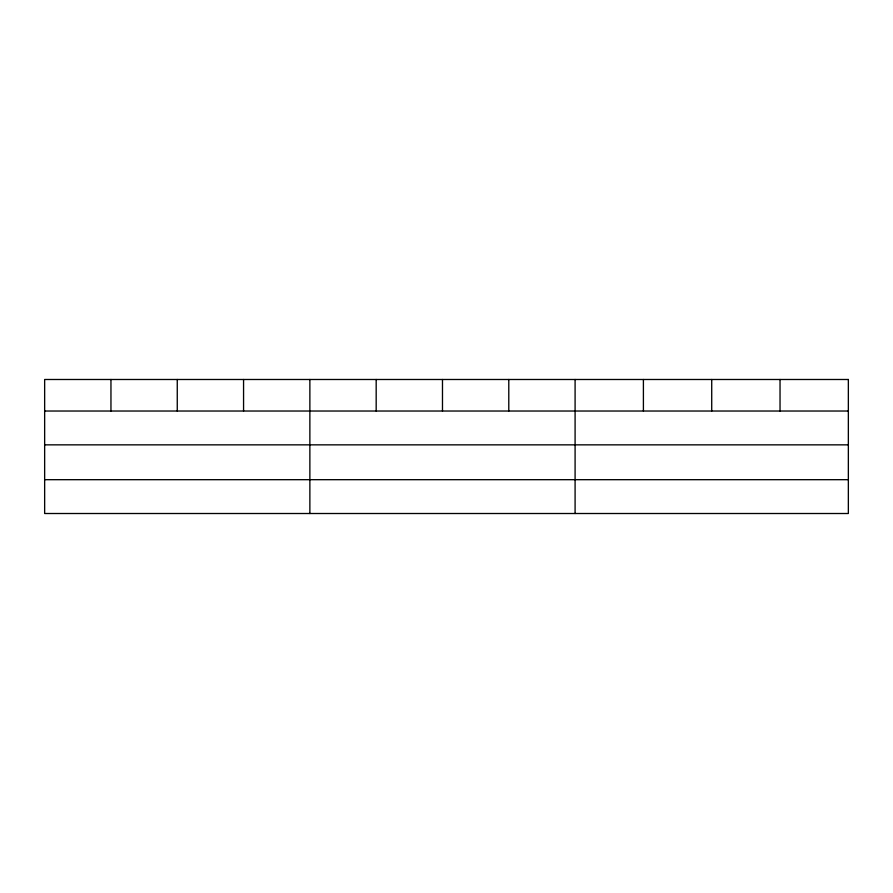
<?xml version="1.0" encoding="UTF-8"?>
<svg xmlns="http://www.w3.org/2000/svg" width="893" height="893" viewBox="0 0 893 893"><rect width="100%" height="100%" fill="white"/><g stroke="black" fill="none" stroke-linecap="round" stroke-linejoin="round"><path stroke-width="1.34" d="M44.65 411.026L848.35 411.026M44.65 444.848L848.35 444.848M44.65 479.686L848.35 479.686M780.035 379.492L780.035 411.026M711.721 379.492L711.721 411.026M643.406 379.492L643.406 411.026M575.092 379.492L575.092 513.508M508.787 379.492L508.787 411.026M442.481 379.492L442.481 411.026M376.176 379.492L376.176 411.026M309.871 379.492L309.871 513.508M243.566 379.492L243.566 411.026M177.261 379.492L177.261 411.026M110.955 379.492L110.955 411.026M848.35 379.492L44.65 379.492L44.65 513.508L848.35 513.508L848.35 379.492"/></g></svg>
